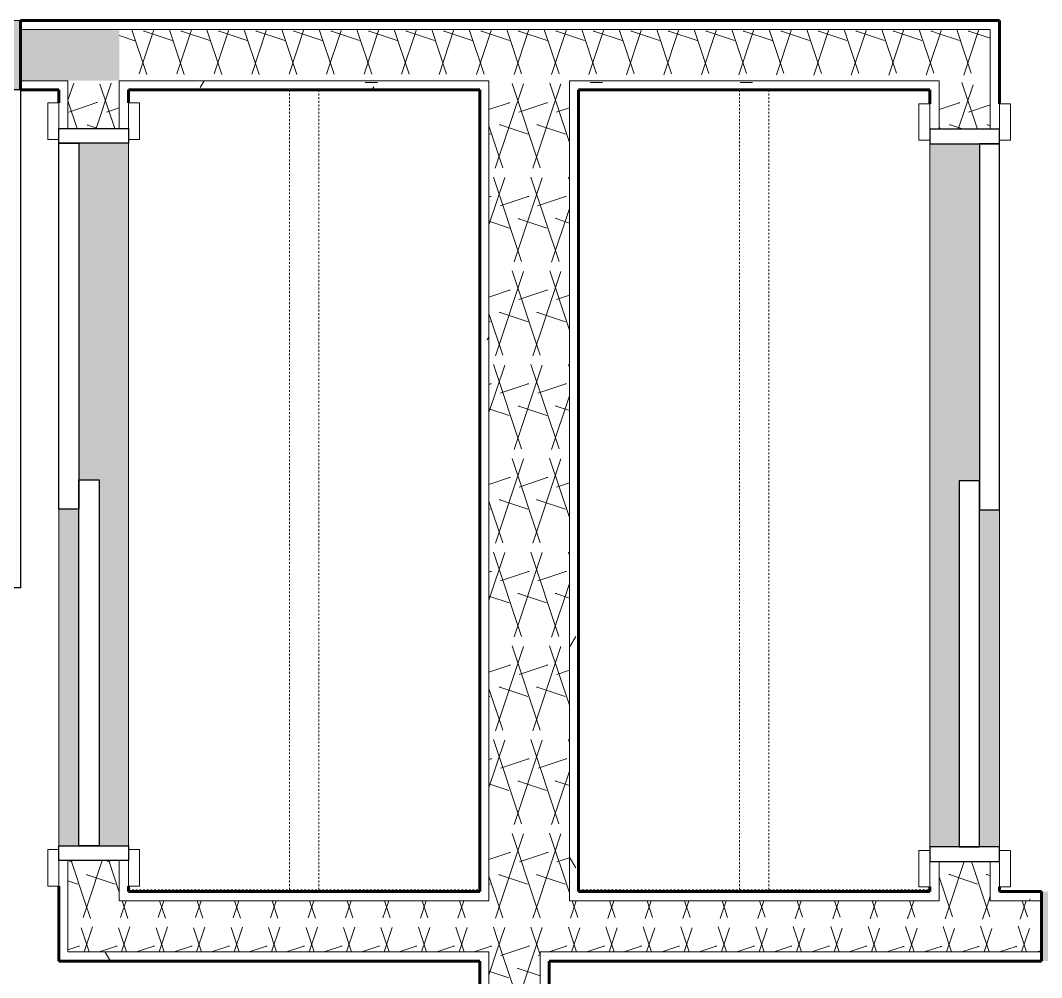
# Model space of a CAD drawing. Header units: inches. Extents: x -4169 to -1846, y 9706 to 12377.
# Drawn here: x -3648.5 to -3578.7, y 10900.8 to 10966.2 of the extents above; entities that cross this region are included whole.
import ezdxf

# ---------------------------------------------------------------- set-up
doc = ezdxf.new("R2010")
doc.units = ezdxf.units.IN
doc.header["$MEASUREMENT"] = 0
doc.linetypes.add('Dash', pattern=[0.25, 0.125, -0.125])
for name, color, linetype, lineweight in [('0-1', 7, 'Continuous', 5), ('0-2', 10, 'Continuous', 18), ('A-DOOR-1', 7, 'Continuous', 9), ('A-DOOR-2', 50, 'Continuous', 30), ('A-DOOR-FRAM-1', 50, 'Continuous', 30), ('A-WALL-1', 8, 'Continuous', 5), ('A-WALL-4', 250, 'Continuous', 60), ('A-WALL-5', 10, 'Continuous', 18), ('A-WALL-PATT-1', 7, 'Continuous', 9), ('A-WALL-PATT-2', 253, 'Continuous', 9), ('Q-CASE-HDLN-1', 7, 'Dash', 9)]:
    doc.layers.add(name, color=color, linetype=linetype, lineweight=lineweight)
pattern_1 = [(0, (0, 0), (20.48, 5.12), [0.845, -14.515, 0.845, -14.515, -81.92]), (0, (0, 0), (20.48, 5.12), [-30.72, 0.845, -29.875, 0.845, -14.515, -35.84]), (0, (0, 0), (20.48, 5.12), [-76.8, 0.845, -9.395, 0.845, -24.755]), (120, (7.68, 2.56), (-14.67405, 15.1762003), [0.845, -14.515, 0.845, -14.515, -81.92]), (120, (7.68, 2.56), (-14.67405, 15.1762003), [-30.72, 0.845, -29.875, 0.845, -14.515, -35.84]), (120, (7.68, 2.56), (-14.67405, 15.1762003), [-76.8, 0.845, -9.395, 0.845, -24.755]), (240, (10.24, 12.8), (-5.80595, -20.2962003), [0.845, -14.515, 0.845, -14.515, -81.92]), (240, (10.24, 12.8), (-5.80595, -20.2962003), [-30.72, 0.845, -29.875, 0.845, -14.515, -35.84]), (240, (10.24, 12.8), (-5.80595, -20.2962003), [-76.8, 0.845, -9.395, 0.845, -24.755])]
pattern_2 = [(161.57, (0.32, 0.32), (-2.560496185, -0.000537386), [0, -18.214, 2.022, 0]), (18.43, (-0.32, 0.32), (-2.560496185, 0.000537386), [0, -18.214, 2.022, 0]), (108.43, (0.32, 0.32), (1.27922091, -6.400876726), [6.07, -14.166]), (71.57, (-0.32, 0.32), (1.27922091, 6.400876726), [6.07, -14.166])]

# ---------------------------------------------------------------- blocks, each defined once
blk = doc.blocks.new('SLIDING - FLUSH - 4-0 x 6-8-2636080-ENLARGED RCP - 1ST FLOOR PLAN')
at = {"layer": 'A-DOOR-1'}
for p, q in [((-26.75, 3.25), (-24.25, 3.25)), ((-26.75, 2.5), (-26.75, 3.25)), ((-24.25, 3.25), (-24.25, 2.5)), ((24.25, 3.25), (26.75, 3.25)), ((24.25, 2.5), (24.25, 3.25)), ((26.75, 3.25), (26.75, 2.5)), ((-24.25, 2.5), (-26.75, 2.5)), ((26.75, 2.5), (24.25, 2.5)), ((-26.75, -2.25), (-24.25, -2.25)), ((-26.75, -3), (-26.75, -2.25)), ((-24.25, -2.25), (-24.25, -3)), ((24.25, -2.25), (26.75, -2.25)), ((24.25, -3), (24.25, -2.25)), ((26.75, -2.25), (26.75, -3)), ((-24.25, -3), (-26.75, -3)), ((26.75, -3), (24.25, -3))]:
    blk.add_line(p, q, dxfattribs=at)
at = {"layer": 'A-DOOR-2'}
for p, q in [((-1, 0.5), (24, 0.5)), ((-1, -0.875), (-1, 0.5)), ((24, 0.5), (24, -0.875)), ((-24, -0.875), (1, -0.875)), ((-24, -2.25), (-24, -0.875)), ((24, -0.875), (-1, -0.875)), ((1, -0.875), (1, -2.25)), ((1, -2.25), (-24, -2.25))]:
    blk.add_line(p, q, dxfattribs=at)
at = {"layer": 'A-DOOR-FRAM-1'}
for p, q in [((-25, 2.5), (-24, 2.5)), ((-25, -2.25), (-25, 2.5)), ((-24, 2.5), (-24, -2.25)), ((24, 2.5), (25, 2.5)), ((24, -2.25), (24, 2.5)), ((25, 2.5), (25, -2.25)), ((-24, -2.25), (-25, -2.25)), ((25, -2.25), (24, -2.25))]:
    blk.add_line(p, q, dxfattribs=at)
blk = doc.blocks.new('OD_CW_Closet - OD_CW_Closet-2480828-ENLARGED RCP - 1ST FLOOR PLAN')
at = {"layer": 'Q-CASE-HDLN-1'}
for p, q in [((55.371, 0), (55.371, 24)), ((0.738, 13), (55.371, 13)), ((0.738, 11), (55.371, 11)), ((4.363, 0), (52.363, 0))]:
    blk.add_line(p, q, dxfattribs=at)
blk = doc.blocks.new('SLIDING - FLUSH - 4-0 x 6-8-2636079-ENLARGED RCP - 1ST FLOOR PLAN')
at = {"layer": 'A-DOOR-1'}
for p, q in [((-24.25, 3), (-26.75, 3)), ((-26.75, 3), (-26.75, 2.25)), ((-24.25, 2.25), (-24.25, 3)), ((26.75, 3), (24.25, 3)), ((24.25, 3), (24.25, 2.25)), ((26.75, 2.25), (26.75, 3)), ((-26.75, 2.25), (-24.25, 2.25)), ((24.25, 2.25), (26.75, 2.25)), ((-24.25, -2.5), (-26.75, -2.5)), ((-26.75, -2.5), (-26.75, -3.25)), ((-24.25, -3.25), (-24.25, -2.5)), ((26.75, -2.5), (24.25, -2.5)), ((24.25, -2.5), (24.25, -3.25)), ((26.75, -3.25), (26.75, -2.5)), ((-26.75, -3.25), (-24.25, -3.25)), ((24.25, -3.25), (26.75, -3.25))]:
    blk.add_line(p, q, dxfattribs=at)
at = {"layer": 'A-DOOR-2'}
for p, q in [((1, 2.25), (-24, 2.25)), ((-24, 2.25), (-24, 0.875)), ((1, 0.875), (1, 2.25)), ((-24, 0.875), (1, 0.875)), ((24, 0.875), (-1, 0.875)), ((-1, 0.875), (-1, -0.5)), ((24, -0.5), (24, 0.875)), ((-1, -0.5), (24, -0.5))]:
    blk.add_line(p, q, dxfattribs=at)
at = {"layer": 'A-DOOR-FRAM-1'}
for p, q in [((-24, 2.25), (-25, 2.25)), ((-25, 2.25), (-25, -2.5)), ((-24, -2.5), (-24, 2.25)), ((24, 2.25), (24, -2.5)), ((25, 2.25), (24, 2.25)), ((25, -2.5), (25, 2.25)), ((-25, -2.5), (-24, -2.5)), ((24, -2.5), (25, -2.5))]:
    blk.add_line(p, q, dxfattribs=at)
blk = doc.blocks.new('OD_CW_Closet - OD_CW_Closet-V1-ENLARGED RCP - 1ST FLOOR PLAN')
at = {"layer": 'Q-CASE-HDLN-1'}
for p, q in [((52.425, 24), (4.425, 24)), ((55.371, 0), (55.371, 24)), ((0.738, 13), (55.371, 13)), ((0.738, 11), (55.371, 11))]:
    blk.add_line(p, q, dxfattribs=at)
blk = doc.blocks.new('SWING - SINGLE - FLUSH - 2-10 x 6-8 - PRIVACY-2632540-ENLARGED RCP - 1ST FLOOR PLAN')
at = {"layer": 'A-DOOR-1'}
blk.add_arc((17, -2.375), 34.067, 180, 266.63431, dxfattribs=at)
at = {"layer": 'A-DOOR-2'}
for p, q in [((15, -2.375), (15, -36.383)), ((17, -2.375), (15, -2.375)), ((17, -2.375), (17, -36.383)), ((17, -36.383), (15, -36.383))]:
    blk.add_line(p, q, dxfattribs=at)
blk = doc.blocks.new('CTR - 1st Phase - Unit Layouts_rvt-1-ENLARGED RCP - 1ST FLOOR PLAN')
at = {"layer": 'A-WALL-1'}
for points in [[(-3666.78, 10961.418), (-3648.499, 10961.418), (-3648.499, 10966.168), (-3682.499, 10966.168), (-3682.499, 10961.418), (-3675.924, 10961.418)], [(-3544.749, 10901.918), (-3544.749, 10906.668), (-3578.749, 10906.668), (-3578.749, 10901.918), (-3577.499, 10901.918)]]:
    blk.add_hatch(color=256, dxfattribs=at).paths.add_polyline_path(points, flags=0)
h = blk.add_hatch(color=256, dxfattribs=at)
h.paths.add_polyline_path([(-3644.499, 10909.793), (-3644.499, 10932.793), (-3645.874, 10932.793), (-3645.874, 10909.793), (-3645.249, 10909.793)], flags=0)
h.paths.add_polyline_path([(-3641.124, 10909.793), (-3641.124, 10957.793), (-3644.499, 10957.793), (-3644.499, 10934.793), (-3643.124, 10934.793), (-3643.124, 10909.793), (-3641.749, 10909.793)], flags=0)
h = blk.add_hatch(color=256, dxfattribs=at)
h.paths.add_polyline_path([(-3584.374, 10909.73), (-3584.374, 10934.73), (-3582.999, 10934.73), (-3582.999, 10957.73), (-3586.374, 10957.73), (-3586.374, 10909.73), (-3585.749, 10909.73)], flags=0)
h.paths.add_polyline_path([(-3581.624, 10909.73), (-3581.624, 10932.73), (-3582.999, 10932.73), (-3582.999, 10909.73), (-3582.249, 10909.73)], flags=0)
at = {"layer": 'A-WALL-PATT-1'}
h = blk.add_hatch(dxfattribs=at)
h.set_pattern_fill('FP_1', color=256, style=0, pattern_type=2)
h.set_pattern_definition(pattern_1)
h.paths.add_polyline_path([(-3641.124, 10965.543), (-3641.124, 10966.168), (-3648.499, 10966.168), (-3648.499, 10965.543), (-3641.749, 10965.543)], flags=0)
h.paths.add_polyline_path([(-3818.727, 10965.543), (-3682.499, 10965.543), (-3682.499, 10966.168), (-3823.824, 10966.168), (-3823.824, 10965.543)], flags=0)
h = blk.add_hatch(dxfattribs=at)
h.set_pattern_fill('FP_1', color=256, style=0, pattern_type=2)
h.set_pattern_definition(pattern_1)
h.paths.add_polyline_path([(-3648.499, 10961.418), (-3645.249, 10961.418), (-3645.249, 10962.043), (-3648.499, 10962.043)], flags=0)
h.paths.add_polyline_path([(-3682.499, 10961.418), (-3682.499, 10962.043), (-3823.824, 10962.043), (-3823.824, 10961.418), (-3753.924, 10961.418)], flags=0)
h = blk.add_hatch(dxfattribs=at)
h.set_pattern_fill('FP_1', color=256, style=0, pattern_type=2)
h.set_pattern_definition(pattern_1)
h.paths.add_polyline_path([(-3610.999, 10961.418), (-3586.374, 10961.418), (-3586.374, 10962.043), (-3610.999, 10962.043)], flags=0)
h.paths.add_polyline_path([(-3617.124, 10961.418), (-3616.499, 10961.418), (-3616.499, 10962.043), (-3641.124, 10962.043), (-3641.124, 10961.418), (-3633.014, 10961.418)], flags=0)
h = blk.add_hatch(dxfattribs=at)
h.set_pattern_fill('FP_1', color=256, style=0, pattern_type=2)
h.set_pattern_definition(pattern_1)
h.paths.add_polyline_path([(-3616.499, 10906.668), (-3616.499, 10961.418), (-3617.124, 10961.418), (-3617.124, 10906.668)], flags=0)
h = blk.add_hatch(dxfattribs=at)
h.set_pattern_fill('FP_1', color=256, style=0, pattern_type=2)
h.set_pattern_definition(pattern_1)
h.paths.add_polyline_path([(-3610.374, 10906.668), (-3610.374, 10961.418), (-3610.999, 10961.418), (-3610.999, 10906.668)], flags=0)
h = blk.add_hatch(dxfattribs=at)
h.set_pattern_fill('FP_1', color=256, style=0, pattern_type=2)
h.set_pattern_definition(pattern_1)
h.paths.add_polyline_path([(-3528.749, 10906.043), (-3528.049, 10906.043), (-3528.049, 10906.668), (-3544.749, 10906.668), (-3544.749, 10906.043), (-3531.716, 10906.043)], flags=0)
h.paths.add_polyline_path([(-3582.249, 10906.043), (-3578.749, 10906.043), (-3578.749, 10906.668), (-3582.249, 10906.668)], flags=0)
h.paths.add_polyline_path([(-3610.374, 10906.043), (-3585.749, 10906.043), (-3585.749, 10906.668), (-3610.999, 10906.668), (-3610.999, 10906.043)], flags=0)
h.paths.add_polyline_path([(-3617.124, 10906.043), (-3616.499, 10906.043), (-3616.499, 10906.668), (-3641.749, 10906.668), (-3641.749, 10906.043), (-3633.014, 10906.043)], flags=0)
h = blk.add_hatch(dxfattribs=at)
h.set_pattern_fill('FP_1', color=256, style=0, pattern_type=2)
h.set_pattern_definition(pattern_1)
h.paths.add_polyline_path([(-3526.299, 10901.918), (-3526.299, 10902.543), (-3544.749, 10902.543), (-3544.749, 10901.918), (-3528.049, 10901.918)], flags=0)
h.paths.add_polyline_path([(-3641.124, 10901.918), (-3616.499, 10901.918), (-3616.499, 10902.543), (-3645.874, 10902.543), (-3645.874, 10901.918), (-3641.749, 10901.918)], flags=0)
h.paths.add_polyline_path([(-3599.248, 10901.918), (-3578.749, 10901.918), (-3578.749, 10902.543), (-3612.999, 10902.543), (-3612.999, 10901.918), (-3610.999, 10901.918)], flags=0)
h = blk.add_hatch(dxfattribs=at)
h.set_pattern_fill('FP_1', color=256, style=0, pattern_type=2)
h.set_pattern_definition(pattern_1)
h.paths.add_polyline_path([(-3612.434, 10842.439), (-3612.374, 10842.439), (-3612.374, 10865.668), (-3612.999, 10865.668), (-3612.999, 10842.439)], flags=0)
h.paths.add_polyline_path([(-3612.374, 10899.668), (-3612.374, 10901.918), (-3612.999, 10901.906), (-3612.999, 10899.668)], flags=0)
at = {"layer": 'A-WALL-PATT-2'}
h = blk.add_hatch(dxfattribs=at)
h.set_pattern_fill('FP_2', color=256, style=0, pattern_type=2)
h.set_pattern_definition(pattern_2)
h.paths.add_polyline_path([(-3645.874, 10962.043), (-3641.749, 10962.043), (-3641.749, 10965.543), (-3648.499, 10965.543), (-3648.499, 10962.043)], flags=0)
h.paths.add_polyline_path([(-3682.499, 10962.043), (-3682.499, 10965.543), (-3823.824, 10965.543), (-3823.824, 10962.043), (-3753.924, 10962.043)], flags=0)
h = blk.add_hatch(dxfattribs=at)
h.set_pattern_fill('FP_2', color=256, style=0, pattern_type=2)
h.set_pattern_definition(pattern_2)
h.paths.add_polyline_path([(-3586.374, 10962.043), (-3585.749, 10962.059), (-3585.749, 10965.543), (-3641.749, 10965.535), (-3641.749, 10962.043), (-3599.248, 10962.043)], flags=0)
h = blk.add_hatch(dxfattribs=at)
h.set_pattern_fill('FP_2', color=256, style=0, pattern_type=2)
h.set_pattern_definition(pattern_2)
h.paths.add_polyline_path([(-3582.249, 10906.043), (-3582.249, 10908.73), (-3585.749, 10908.73), (-3585.749, 10906.043)], flags=0)
h.paths.add_polyline_path([(-3582.249, 10958.73), (-3582.249, 10965.543), (-3585.749, 10965.543), (-3585.749, 10958.73)], flags=0)
h = blk.add_hatch(dxfattribs=at)
h.set_pattern_fill('FP_2', color=256, style=0, pattern_type=2)
h.set_pattern_definition(pattern_2)
h.paths.add_polyline_path([(-3645.249, 10906.043), (-3641.749, 10906.043), (-3641.749, 10908.793), (-3645.249, 10908.793), (-3645.249, 10906.668)], flags=0)
h.paths.add_polyline_path([(-3641.749, 10958.793), (-3641.749, 10962.043), (-3645.249, 10962.043), (-3645.249, 10958.793), (-3642.231, 10958.793)], flags=0)
h = blk.add_hatch(dxfattribs=at)
h.set_pattern_fill('FP_2', color=256, style=0, pattern_type=2)
h.set_pattern_definition(pattern_2)
h.paths.add_polyline_path([(-3612.374, 10906.043), (-3610.999, 10906.043), (-3610.999, 10962.043), (-3616.499, 10962.043), (-3616.499, 10906.043), (-3612.999, 10906.043)], flags=0)
h = blk.add_hatch(dxfattribs=at)
h.set_pattern_fill('FP_2', color=256, style=0, pattern_type=2)
h.set_pattern_definition(pattern_2)
h.paths.add_polyline_path([(-3526.299, 10902.543), (-3526.299, 10906.043), (-3544.749, 10906.043), (-3544.749, 10902.543), (-3531.716, 10902.543)], flags=0)
h.paths.add_polyline_path([(-3612.374, 10902.543), (-3578.749, 10902.543), (-3578.749, 10906.043), (-3645.249, 10906.043), (-3645.249, 10902.543), (-3612.999, 10902.543)], flags=0)
h = blk.add_hatch(dxfattribs=at)
h.set_pattern_fill('FP_2', color=256, style=0, pattern_type=2)
h.set_pattern_definition(pattern_2)
h.paths.add_polyline_path([(-3616.499, 10842.439), (-3612.999, 10842.439), (-3612.999, 10865.668), (-3616.499, 10865.668), (-3616.499, 10852.381)], flags=0)
h.paths.add_polyline_path([(-3612.999, 10899.668), (-3612.999, 10902.543), (-3616.499, 10902.543), (-3616.499, 10899.668), (-3614.642, 10899.668)], flags=0)
at = {"layer": 'A-WALL-4'}
for p, q in [((-3648.499, 10961.418), (-3648.499, 10966.168)), ((-3648.499, 10966.168), (-3641.124, 10966.168)), ((-3641.124, 10966.168), (-3586.374, 10966.168)), ((-3586.374, 10966.168), (-3582.249, 10966.168)), ((-3582.249, 10966.168), (-3581.624, 10966.168)), ((-3581.624, 10966.168), (-3581.624, 10960.48)), ((-3645.874, 10961.418), (-3648.499, 10961.418)), ((-3645.874, 10960.543), (-3645.874, 10961.418)), ((-3617.124, 10961.418), (-3641.124, 10961.418)), ((-3641.124, 10961.418), (-3641.124, 10960.543)), ((-3617.124, 10906.668), (-3617.124, 10961.418)), ((-3586.374, 10961.418), (-3610.374, 10961.418)), ((-3610.374, 10961.418), (-3610.374, 10906.668)), ((-3586.374, 10960.48), (-3586.374, 10961.418)), ((-3645.874, 10906.668), (-3645.874, 10907.043)), ((-3641.124, 10907.043), (-3641.124, 10906.668)), ((-3586.374, 10906.668), (-3586.374, 10906.98)), ((-3581.624, 10906.98), (-3581.624, 10906.668)), ((-3645.874, 10902.543), (-3645.874, 10906.668)), ((-3641.124, 10906.668), (-3617.124, 10906.668)), ((-3610.374, 10906.668), (-3586.374, 10906.668)), ((-3581.624, 10906.668), (-3578.749, 10906.668)), ((-3578.749, 10906.668), (-3578.749, 10901.918)), ((-3645.874, 10901.918), (-3645.874, 10902.543)), ((-3617.124, 10901.918), (-3645.874, 10901.918)), ((-3617.124, 10899.668), (-3617.124, 10901.918)), ((-3612.374, 10901.918), (-3612.374, 10899.668)), ((-3578.749, 10901.918), (-3612.374, 10901.918))]:
    blk.add_line(p, q, dxfattribs=at)
at = {"layer": 'A-WALL-5'}
for p, q in [((-3648.499, 10966.168), (-3682.499, 10966.168)), ((-3648.499, 10965.543), (-3641.749, 10965.543)), ((-3641.749, 10965.543), (-3641.124, 10965.543)), ((-3641.124, 10965.543), (-3586.374, 10965.543)), ((-3585.749, 10965.543), (-3586.374, 10965.543)), ((-3582.249, 10965.543), (-3585.749, 10965.543)), ((-3582.249, 10958.73), (-3582.249, 10965.543)), ((-3648.499, 10962.043), (-3645.249, 10962.043)), ((-3645.249, 10961.418), (-3645.249, 10962.043)), ((-3641.749, 10962.043), (-3641.124, 10962.043)), ((-3641.749, 10961.418), (-3641.749, 10962.043)), ((-3641.124, 10962.043), (-3616.499, 10962.043)), ((-3616.499, 10961.418), (-3616.499, 10962.043)), ((-3610.999, 10962.043), (-3586.374, 10962.043)), ((-3610.999, 10961.418), (-3610.999, 10962.043)), ((-3585.749, 10962.043), (-3586.374, 10962.043)), ((-3585.749, 10958.73), (-3585.749, 10962.043)), ((-3682.499, 10961.418), (-3648.499, 10961.418)), ((-3645.249, 10961.418), (-3645.249, 10958.793)), ((-3641.749, 10961.418), (-3641.749, 10958.793)), ((-3616.499, 10906.668), (-3616.499, 10961.418)), ((-3610.999, 10906.668), (-3610.999, 10961.418)), ((-3641.124, 10909.793), (-3641.124, 10957.793)), ((-3586.374, 10957.73), (-3586.374, 10909.73)), ((-3645.874, 10932.793), (-3645.874, 10909.793)), ((-3581.624, 10909.73), (-3581.624, 10932.73)), ((-3645.249, 10908.793), (-3645.249, 10906.668)), ((-3641.749, 10908.793), (-3641.749, 10906.668)), ((-3585.749, 10906.668), (-3585.749, 10908.73)), ((-3582.249, 10906.668), (-3582.249, 10908.73)), ((-3645.249, 10906.668), (-3645.249, 10906.043)), ((-3641.749, 10906.668), (-3641.749, 10906.043)), ((-3616.499, 10906.668), (-3616.499, 10906.043)), ((-3616.499, 10906.668), (-3616.499, 10906.043)), ((-3610.999, 10906.668), (-3610.999, 10906.043)), ((-3610.999, 10906.043), (-3610.999, 10906.668)), ((-3585.749, 10906.668), (-3585.749, 10906.043)), ((-3582.249, 10906.668), (-3582.249, 10906.043)), ((-3645.249, 10906.043), (-3645.249, 10902.543)), ((-3616.499, 10906.043), (-3641.749, 10906.043)), ((-3585.749, 10906.043), (-3610.999, 10906.043)), ((-3578.749, 10906.043), (-3582.249, 10906.043)), ((-3616.499, 10902.543), (-3645.249, 10902.543)), ((-3616.499, 10902.543), (-3616.499, 10901.918)), ((-3616.499, 10902.543), (-3616.499, 10901.918)), ((-3612.999, 10902.543), (-3612.999, 10901.918)), ((-3612.999, 10901.918), (-3612.999, 10902.543)), ((-3578.749, 10902.543), (-3612.999, 10902.543)), ((-3616.499, 10899.668), (-3616.499, 10901.918)), ((-3612.999, 10899.668), (-3612.999, 10901.918))]:
    blk.add_line(p, q, dxfattribs=at)
at = {"layer": '0-2'}
blk.add_blockref('SWING - SINGLE - FLUSH - 2-10 x 6-8 - PRIVACY-2632540-ENLARGED RCP - 1ST FLOOR PLAN', (-3665.499, 10963.793), dxfattribs=at)
for name, p, rotation in [('OD_CW_Closet - OD_CW_Closet-2480828-ENLARGED RCP - 1ST FLOOR PLAN', (-3641.124, 10962.155), 270.0000000000011), ('OD_CW_Closet - OD_CW_Closet-V1-ENLARGED RCP - 1ST FLOOR PLAN', (-3610.374, 10962.155), 270.0000000000011), ('SLIDING - FLUSH - 4-0 x 6-8-2636080-ENLARGED RCP - 1ST FLOOR PLAN', (-3643.624, 10933.793), 269.999999999997), ('SLIDING - FLUSH - 4-0 x 6-8-2636079-ENLARGED RCP - 1ST FLOOR PLAN', (-3583.874, 10933.73), 269.9999999999972)]:
    blk.add_blockref(name, p, dxfattribs=dict(at, rotation=rotation))

msp = doc.modelspace()

# ---------------------------------------------------------------- block references
at = {"layer": '0-1'}
msp.add_blockref('CTR - 1st Phase - Unit Layouts_rvt-1-ENLARGED RCP - 1ST FLOOR PLAN', (0, 0), dxfattribs=at)

doc.saveas('drawing.dxf')
